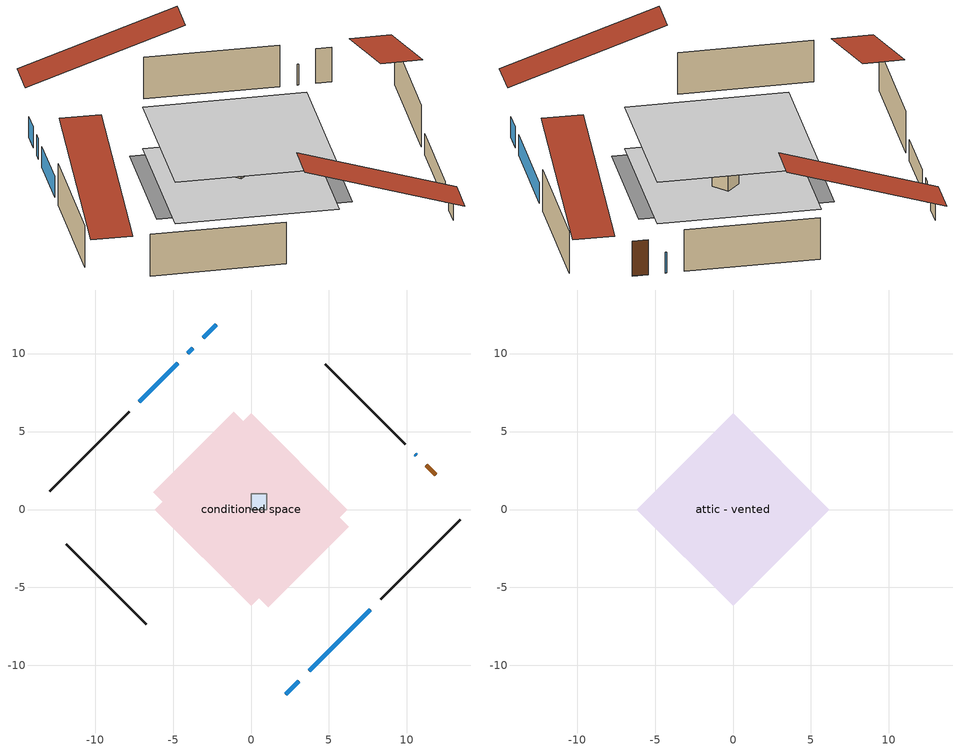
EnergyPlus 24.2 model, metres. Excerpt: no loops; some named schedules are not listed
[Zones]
central ac airloop ret air zone
 floor adiabatic (AdiabaticConst): 0,0 0,1 1,1 1,0 z0
 wall adiabatic (AdiabaticConst): 0,1 0,0 1,0 1,1 0,1 z0:1
 ceiling adiabatic (AdiabaticConst): 1,0 1,1 0,1 0,0 z1
conditioned space
 floor adiabatic (AdiabaticFloorConstruction): -6.18,0 0,6.18 6.18,0 0,-6.18 z0
 floor foundation (Slab1 construction): -6.27,1.1 -1.1,6.27 6.27,-1.1 1.1,-6.27 z0
 wall outside (AdiabaticWallConstruction 1): 11.83,2.24 11.24,2.83 z0:2.03
 wall outside (AdiabaticWallConstruction): 10.59,3.49 10.53,3.54 / -2.24,11.83 -3.07,11.01 / -3.72,10.35 -4.05,10.03 / 2.24,-11.83 3.07,-11.01 / 3.72,-10.35 7.65,-6.42 / -4.7,9.37 -7.16,6.92 z0:1.22
 wall outside (Wall1 construction): 8.31,-5.76 13.42,-0.66 / -11.83,-2.24 -6.72,-7.35 / -7.81,6.26 -12.92,1.15 / 9.87,4.2 4.77,9.3 z0:2.44
 window (WindowConstruction 5): 10.58,3.49 10.53,3.54 z0:1.22
 window (WindowConstruction): -2.24,11.83 -3.07,11.01 z0:1.22
 window (WindowConstruction 1): -3.72,10.35 -4.05,10.03 z0:1.22
 window (WindowConstruction 2): 2.24,-11.83 3.07,-11.01 z0:1.22
 window (WindowConstruction 3): 3.72,-10.35 7.65,-6.42 z0:1.22
 window (WindowConstruction 4): -4.7,9.37 -7.15,6.92 z0:1.22
 door (Door): 11.83,2.24 11.24,2.83 z0:2.03
 ceiling adiabatic (AdiabaticFloorConstruction): 0,-6.18 6.18,0 0,6.18 -6.18,0 z0
attic - vented
 floor to conditioned space (Floor1 construction Reversed): -6.17,0 0,6.17 6.17,0 0,-6.17 z2.44
 roof outside (Roof1 construction): 1.58,-12.49,2.44 -4.43,-6.47,5.27 -6.01,-8.06,5.27 0,-14.07,2.44; -12.49,-1.58,2.44 -6.47,4.43,5.27 -8.06,6.01,5.27 -14.07,0,2.44; -1.58,12.49,2.44 4.43,6.47,5.27 6.01,8.06,5.27 0,14.07,2.44; 12.49,1.58,2.44 6.47,-4.43,5.27 8.06,-6.01,5.27 14.07,0,2.44
[Building]
Building 1: Terrain=Suburbs
[Site:Location]
Montreal Intl AP_QC: Latitude {deg}=45.47; Longitude {deg}=-73.74; Time Zone {hr}=-5; Elevation {m}=36; Keep Site Location Information=Yes
[Site:GroundTemperature:Shallow]
2.07863, -0.316383, -0.508184, 0.628371, 5.19101, 9.73239, 13.6695, 16.1636, 16.3755, 14.347, 10.5102, 6.10817
[Site:WaterMainsTemperature]
Calculation Method=Schedule; Temperature Schedule=mains temperature schedule
[Material] Roughness=Rough; Thermal Absorptance=0.9
Name | Thickness {m} | Conductivity {W/m-K} | Density {kg/m3} | Specific Heat {J/kg-K} | Solar Absorptance | Visible Absorptance
asphalt or fiberglass shingles | 0.00635 | 0.162714 | 1121.4 | 1465.45 | 0.4 | 0.4
ceiling stud and cavity | 0.1397 | 0.0947875 | 65.682 | 1177.47 | 0.7 | 0.7
concrete 4.0 in. | 0.1016 | 1.803125 | 2242.8 | 837.4 | 0.7 | 0.7
door material | 0.04445 | 0.0451087 | 512.64 | 1214.23 | 0.7 | 0.7
floor covering | 0.0127 | 0.0433444 | 54.468 | 1339.84 | 0.6 | 0.6
floor rigid ins; wall rigid ins | 0.512978 | 0.029427 | 32.04 | 1214.23 | 0.7 | 0.7
floor stud and cavity | 0.1397 | 1.75129 | 37.0049 | 1207.88 | 0.7 | 0.7
furniture material conditioned space 1 | 0.1524 | 0.115458 | 640.8 | 1214.23 | 0.6 | 0.6
gypsum board | 0.00254 | 0.160291 | 801 | 837.4 | 0.6 | 0.6
gypsum board 1 | 0.0127 | 0.160291 | 801 | 837.4 | 0.6 | 0.6
osb sheathing 0.75 in. | 0.01905 | 0.115458 | 512.64 | 1214.23 | 0.7 | 0.7
wall stud and cavity | 0.0889 | 0.192541 | 50.32683 | 1063.81 | 0.7 | 0.7
wall stud and cavity 1 | 0.0889 | 0.380278 | 52.3479 | 1209.89 | 0.7 | 0.7
wall stud and cavity 2 | 0.0889 | 0.391764 | 83.0341 | 1211.67 | 0.7 | 0.7
wood siding | 0.00254 | 0.102417 | 544.68 | 1172.36 | 0.4 | 0.4
wood siding 1; wood siding 2 | 0.0254 | 0.102417 | 544.68 | 1172.36 | 0.7 | 0.7
[Material:NoMass]
Adiabatic: Roughness=Rough; Thermal Resistance {m2-K/W}=176.1; Thermal Absorptance=0.9; Solar Absorptance=0.7; Visible Absorptance=0.7
[WindowMaterial:SimpleGlazingSystem]
Name | U-Factor {W/m2-K} | Solar Heat Gain Coefficient
WindowMaterial | 2.98492 | 0.56
WindowMaterial 1 | 3.0383 | 0.46
WindowMaterial 2 | 2.90373 | 0.68
WindowMaterial 3 | 3.0559 | 0.64
WindowMaterial 4 | 3.04795 | 0.33
[Construction]
AdiabaticConst: Adiabatic
AdiabaticFloorConstruction: floor stud and cavity, floor rigid ins, osb sheathing 0.75 in., floor covering
AdiabaticWallConstruction: wood siding 1, wall rigid ins, wall stud and cavity 1, gypsum board 1
AdiabaticWallConstruction 1: wood siding 2, wall rigid ins, wall stud and cavity 1, gypsum board 1
Door: door material
Floor1 construction Reversed: gypsum board 1, ceiling stud and cavity
furniture construction conditioned space 1: furniture material conditioned space 1
PartitionWallConstruction: gypsum board 1, wall stud and cavity 2, gypsum board 1
Roof1 construction: asphalt or fiberglass shingles
Slab1 construction: concrete 4.0 in.
Wall1 construction: wood siding, wall stud and cavity, gypsum board
WindowConstruction; WindowConstruction 2: WindowMaterial
WindowConstruction 1: WindowMaterial 1
WindowConstruction 3: WindowMaterial 2
WindowConstruction 4: WindowMaterial 3
WindowConstruction 5: WindowMaterial 4
[Zone] Multiplier=1
Name | Volume {m3} | Part of Total Floor Area
attic - vented | 35.092 | Yes
central ac airloop ret air zone | 1 | No
conditioned space | 186 | Yes
[Space]
Name | Zone | Volume {m3} | Space Type
attic - vented 1 | attic - vented | 35.092
central ac airloop ret air space | central ac airloop ret air zone |  | Plenum Space Type
conditioned space 1 | conditioned space | 186
[OtherEquipment] Design Level Calculation Method=EquipmentLevel
Name | Fuel Type | Zone or ZoneList or Space or SpaceList | Schedule | Design Level {W} | Fraction Latent | Fraction Radiant | Fraction Lost
central ac airloop_0 RetCondToDZ; central ac airloop_0 SupCondToDZ; central ac airloop_0 SupSensLkToDZ | None | attic - vented 1 | Always On Discrete | 0 | 0 | 0 | 0
central ac airloop_0 SupLatLkToDZ | None | attic - vented 1 | Always On Discrete | 0 | 1 | 0 | 0
central ac airloop_0 RetCondToRP; central ac airloop_0 RetSensLkToRP | None | central ac airloop ret air space | Always On Discrete | 0 | 0 | 0 | 0
central ac airloop_0 RetLatLkToRP | None | central ac airloop ret air space | Always On Discrete | 0 | 1 | 0 | 0
central ac airloop_0 SupCondToLv; central ac airloop_0 SupSensLkToCond; mech vent house fan sensible load | None | conditioned space 1 | Always On Discrete | 0 | 0 | 0 | 0
central ac airloop_0 SupLatLkToCond; mech vent house fan latent load | None | conditioned space 1 | Always On Discrete | 0 | 1 | 0 | 0
clothes dryer 1 | Electricity | conditioned space 1 | clothes dryer schedule | 0 | 0.015 | 0.081 | 0.85
cooking range 1 | Electricity | conditioned space 1 | cooking range schedule | 0 | 0.08 | 0.432 | 0.2
general water use latent | None | conditioned space 1 | general water use schedule | 62.594 | 1 | 0 | 0
general water use sensible | None | conditioned space 1 | general water use schedule | -61.6891 | 0 | 0.6 | 0
water heater energy adjustment1 | Electricity | conditioned space 1 | Always On Discrete | 0.01 | 0 | 0 | 1
[ZoneInfiltration:DesignFlowRate] Schedule=Always On Discrete; Design Flow Rate Calculation Method=Flow/Zone; Design Flow Rate {m3/s}=0
Name | Zone or ZoneList or Space or SpaceList
attic_vented 1 duct leakage imbalance infil flow | attic - vented 1
infil flow; natural vent flow; whole house fan flow | conditioned space 1
[ZoneInfiltration:EffectiveLeakageArea]
infil attic - vented 1: Zone or Space=attic - vented 1; Schedule=Always On Discrete; Effective Air Leakage Area {cm2}=3050; Stack Coefficient=0.000197144; Wind Coefficient=9.48662e-06
[ZoneMixing] Schedule=Always On Continuous; Design Flow Rate Calculation Method=Flow/Zone; Design Flow Rate {m3/s}=0
Name | Zone or Space | Source Zone or Space
central ac airloop_0 ZoneMixCondToDZ mix; whole house fan mix | attic - vented | conditioned space
central ac airloop_0 ZoneMixDZToCond mix | conditioned space | attic - vented
[SpaceList]
Plenum Space Type: central ac airloop ret air space
[SurfaceProperty:ExposedFoundationPerimeter]
Slab1: Exposed Perimeter Calculation Method=TotalExposedPerimeter; Total Exposed Perimeter {m}=35.479
[InternalMass] Zone or ZoneList=conditioned space; Space or SpaceList=conditioned space 1
Name | Construction | Surface Area {m2}
furniture mass conditioned space 1 | furniture construction conditioned space 1 | 61.0201
partition wall mass | PartitionWallConstruction | 152.55
[Lights]
interior lighting: Zone or ZoneList or Space or SpaceList=conditioned space 1; Schedule=interior lighting schedule; Design Level Calculation Method=LightingLevel; Lighting Level {W}=343.2; Return Air Fraction=0; Fraction Radiant=0.6; Fraction Visible=0.2; Fraction Replaceable=1
[People]
occupants: Zone or ZoneList or Space or SpaceList=conditioned space 1; Number of People Schedule=occupants schedule; Number of People Calculation Method=People; Number of People=3; Fraction Radiant=0.314171; Sensible Heat Fraction=0.56303; Activity Level Schedule=occupants activity schedule; Carbon Dioxide Generation Rate {m3/s-W}=0; Enable ASHRAE 55 Comfort Warnings=No; Mean Radiant Temperature Calculation Type=EnclosureAveraged
[ElectricEquipment] Zone or ZoneList or Space or SpaceList=conditioned space 1; Design Level Calculation Method=EquipmentLevel
Name | Schedule | Design Level {W} | Fraction Latent | Fraction Radiant | Fraction Lost
clothes dryer | clothes dryer schedule | 140.772 | 0.015 | 0.081 | 0.85
clothes washer | clothes washer schedule | 32.1985 | 0.03 | 0.162 | 0.7
cooking range | cooking range schedule | 215.147 | 0.08 | 0.432 | 0.2
dishwasher | dishwasher schedule | 66.8632 | 0.3 | 0.18 | 0.4
fridge | fridge schedule | 72.9452 | 0 | 0.6 | 0
mech vent bath fan 0 | mech vent bath fan 0 schedule | 50.2 | 0 | 0 | 1
mech vent house fan | mech vent house fan schedule | 0 | 0 | 0 | 1
mech vent house fan cfis | mech vent house fan cfis schedule | 0 | 0 | 0 | 0
mech vent range fan 0 | mech vent range fan 0 schedule | 57 | 0 | 0 | 1
misc plug loads | misc plug loads schedule | 494.7 | 0.045 | 0.513 | 0.1
whole house fan | Always On Discrete | 0 | 0 | 0 | 1
[AirLoopHVAC:ReturnPlenum]
Air Loop HVAC Return Plenum 1: Zone=central ac airloop ret air zone
[Foundation:Kiva]
Foundation Kiva 1: Initial Indoor Air Temperature {C}=18; Wall Height Above Grade {m}=0.1016; Wall Depth Below Slab {m}=0.2032
[Foundation:Kiva:Settings]
Soil Conductivity {W/m-K}=0.849921; Soil Density {kg/m3}=1842.3; Soil Specific Heat {J/kg-K}=418.7; Ground Solar Absorptivity=0.9; Ground Thermal Absorptivity=0.9; Ground Surface Roughness {m}=0.03; Far-Field Width {m}=40; Deep-Ground Boundary Condition=ZeroFlux; Deep-Ground Depth {m}=40; Minimum Cell Dimension {m}=0.2; Maximum Cell Growth Coefficient=3; Simulation Timestep=Timestep
[Exterior:Lights]
exterior lighting: Schedule=exterior lighting schedule; Design Level {W}=75.6
[EnergyManagementSystem:Sensor] Output:Variable or Output:Meter Index Key=attic - vented
Name | Output:Variable or Output:Meter
central_ac_airloop_0_DZ_T_s | Zone Air Temperature
central_ac_airloop_0_DZ_W_s | Zone Mean Air Humidity Ratio
[Schedule:Constant]
Name | Hourly Value
Always On Discrete; Always On Continuous; mech vent house fan schedule; mech vent house fan cfis schedule | 1
occupants activity schedule | 117.228
fridge schedule | 0
[Schedule:Day:Interval]
clothes dryer schedule day: No, 01:00, 0.123457, 02:00, 0.0740741, 03:00, 0.0493827, 04:00, 0.0246914, 05:00, 0.0493827, 06:00, 0.0740741, 07:00, 0.197531, 08:00, 0.395062, 09:00, 0.592593, 10:00, 0.839506, 11:00, 0.962963, 12:00, 1, 13:00, 0.91358, 14:00, 0.82716, 15:00, 0.716049, 16:00, 0.753086, 17:00, 0.679012, 18:00, 0.666667, 20:00, 0.62963, 21:00, 0.641975, 22:00, 0.666667, 23:00, 0.54321, 24:00, 0.296296
clothes dryer schedule default day: No, 24:00, 0
[Schedule:Week:Daily]
interior lighting schedule Week Rule - Jan1-Jan27: interior lighting schedule day, interior lighting schedule day, interior lighting schedule day, interior lighting schedule day, interior lighting schedule day, interior lighting schedule day, interior lighting schedule day, interior lighting schedule default day, interior lighting schedule default day, interior lighting schedule default day, interior lighting schedule default day, interior lighting schedule default day
interior lighting schedule Week Rule - Jan28-Feb3: interior lighting schedule day, interior lighting schedule day, interior lighting schedule day, interior lighting schedule day, interior lighting schedule day 1, interior lighting schedule day 1, interior lighting schedule day 1, interior lighting schedule default day, interior lighting schedule default day, interior lighting schedule default day, interior lighting schedule default day, interior lighting schedule default day
interior lighting schedule Week Rule - Feb4-Feb24: interior lighting schedule day 1, interior lighting schedule day 1, interior lighting schedule day 1, interior lighting schedule day 1, interior lighting schedule day 1, interior lighting schedule day 1, interior lighting schedule day 1, interior lighting schedule default day, interior lighting schedule default day, interior lighting schedule default day, interior lighting schedule default day, interior lighting schedule default day
interior lighting schedule Week Rule - Feb25-Mar3: interior lighting schedule day 1, interior lighting schedule day 1, interior lighting schedule day 1, interior lighting schedule day 1, interior lighting schedule day 2, interior lighting schedule day 2, interior lighting schedule day 2, interior lighting schedule default day, interior lighting schedule default day, interior lighting schedule default day, interior lighting schedule default day, interior lighting schedule default day
interior lighting schedule Week Rule - Mar4-Mar31: interior lighting schedule day 2, interior lighting schedule day 2, interior lighting schedule day 2, interior lighting schedule day 2, interior lighting schedule day 2, interior lighting schedule day 2, interior lighting schedule day 2, interior lighting schedule default day, interior lighting schedule default day, interior lighting schedule default day, interior lighting schedule default day, interior lighting schedule default day
interior lighting schedule Week Rule - Apr1-Apr28: interior lighting schedule day 3, interior lighting schedule day 3, interior lighting schedule day 3, interior lighting schedule day 3, interior lighting schedule day 3, interior lighting schedule day 3, interior lighting schedule day 3, interior lighting schedule default day, interior lighting schedule default day, interior lighting schedule default day, interior lighting schedule default day, interior lighting schedule default day
interior lighting schedule Week Rule - Apr29-May5: interior lighting schedule day 3, interior lighting schedule day 3, interior lighting schedule day 4, interior lighting schedule day 4, interior lighting schedule day 4, interior lighting schedule day 4, interior lighting schedule day 4, interior lighting schedule default day, interior lighting schedule default day, interior lighting schedule default day, interior lighting schedule default day, interior lighting schedule default day
interior lighting schedule Week Rule - May6-May26: interior lighting schedule day 4, interior lighting schedule day 4, interior lighting schedule day 4, interior lighting schedule day 4, interior lighting schedule day 4, interior lighting schedule day 4, interior lighting schedule day 4, interior lighting schedule default day, interior lighting schedule default day, interior lighting schedule default day, interior lighting schedule default day, interior lighting schedule default day
interior lighting schedule Week Rule - May27-Jun2: interior lighting schedule day 4, interior lighting schedule day 4, interior lighting schedule day 4, interior lighting schedule day 4, interior lighting schedule day 4, interior lighting schedule day 5, interior lighting schedule day 5, interior lighting schedule default day, interior lighting schedule default day, interior lighting schedule default day, interior lighting schedule default day, interior lighting schedule default day
interior lighting schedule Week Rule - Jun3-Jun30: interior lighting schedule day 5, interior lighting schedule day 5, interior lighting schedule day 5, interior lighting schedule day 5, interior lighting schedule day 5, interior lighting schedule day 5, interior lighting schedule day 5, interior lighting schedule default day, interior lighting schedule default day, interior lighting schedule default day, interior lighting schedule default day, interior lighting schedule default day
interior lighting schedule Week Rule - Jul1-Jul28: interior lighting schedule day 6, interior lighting schedule day 6, interior lighting schedule day 6, interior lighting schedule day 6, interior lighting schedule day 6, interior lighting schedule day 6, interior lighting schedule day 6, interior lighting schedule default day, interior lighting schedule default day, interior lighting schedule default day, interior lighting schedule default day, interior lighting schedule default day
interior lighting schedule Week Rule - Jul29-Aug4: interior lighting schedule day 6, interior lighting schedule day 6, interior lighting schedule day 6, interior lighting schedule day 7, interior lighting schedule day 7, interior lighting schedule day 7, interior lighting schedule day 7, interior lighting schedule default day, interior lighting schedule default day, interior lighting schedule default day, interior lighting schedule default day, interior lighting schedule default day
interior lighting schedule Week Rule - Aug5-Aug25: interior lighting schedule day 7, interior lighting schedule day 7, interior lighting schedule day 7, interior lighting schedule day 7, interior lighting schedule day 7, interior lighting schedule day 7, interior lighting schedule day 7, interior lighting schedule default day, interior lighting schedule default day, interior lighting schedule default day, interior lighting schedule default day, interior lighting schedule default day
interior lighting schedule Week Rule - Aug26-Sep1: interior lighting schedule day 7, interior lighting schedule day 7, interior lighting schedule day 7, interior lighting schedule day 7, interior lighting schedule day 7, interior lighting schedule day 7, interior lighting schedule day 8, interior lighting schedule default day, interior lighting schedule default day, interior lighting schedule default day, interior lighting schedule default day, interior lighting schedule default day
interior lighting schedule Week Rule - Sep2-Sep29: interior lighting schedule day 8, interior lighting schedule day 8, interior lighting schedule day 8, interior lighting schedule day 8, interior lighting schedule day 8, interior lighting schedule day 8, interior lighting schedule day 8, interior lighting schedule default day, interior lighting schedule default day, interior lighting schedule default day, interior lighting schedule default day, interior lighting schedule default day
interior lighting schedule Week Rule - Sep30-Oct6: interior lighting schedule day 8, interior lighting schedule day 9, interior lighting schedule day 9, interior lighting schedule day 9, interior lighting schedule day 9, interior lighting schedule day 9, interior lighting schedule day 9, interior lighting schedule default day, interior lighting schedule default day, interior lighting schedule default day, interior lighting schedule default day, interior lighting schedule default day
interior lighting schedule Week Rule - Oct7-Oct27: interior lighting schedule day 9, interior lighting schedule day 9, interior lighting schedule day 9, interior lighting schedule day 9, interior lighting schedule day 9, interior lighting schedule day 9, interior lighting schedule day 9, interior lighting schedule default day, interior lighting schedule default day, interior lighting schedule default day, interior lighting schedule default day, interior lighting schedule default day
interior lighting schedule Week Rule - Oct28-Nov3: interior lighting schedule day 9, interior lighting schedule day 9, interior lighting schedule day 9, interior lighting schedule day 9, interior lighting schedule day 10, interior lighting schedule day 10, interior lighting schedule day 10, interior lighting schedule default day, interior lighting schedule default day, interior lighting schedule default day, interior lighting schedule default day, interior lighting schedule default day
interior lighting schedule Week Rule - Nov4-Nov24: interior lighting schedule day 10, interior lighting schedule day 10, interior lighting schedule day 10, interior lighting schedule day 10, interior lighting schedule day 10, interior lighting schedule day 10, interior lighting schedule day 10, interior lighting schedule default day, interior lighting schedule default day, interior lighting schedule default day, interior lighting schedule default day, interior lighting schedule default day
interior lighting schedule Week Rule - Nov25-Dec1: interior lighting schedule day 10, interior lighting schedule day 10, interior lighting schedule day 10, interior lighting schedule day 10, interior lighting schedule day 10, interior lighting schedule day 10, interior lighting schedule day 11, interior lighting schedule default day, interior lighting schedule default day, interior lighting schedule default day, interior lighting schedule default day, interior lighting schedule default day
interior lighting schedule Week Rule - Dec2-Dec31: interior lighting schedule day 11, interior lighting schedule day 11, interior lighting schedule day 11, interior lighting schedule day 11, interior lighting schedule day 11, interior lighting schedule day 11, interior lighting schedule day 11, interior lighting schedule default day, interior lighting schedule default day, interior lighting schedule default day, interior lighting schedule default day, interior lighting schedule default day
occupants schedule Week Rule - Jan1-Dec31: occupants schedule day, occupants schedule day, occupants schedule day, occupants schedule day, occupants schedule day, occupants schedule day, occupants schedule day, occupants schedule default day, occupants schedule default day, occupants schedule default day, occupants schedule default day, occupants schedule default day
clothes dryer schedule Week Rule - Jan1-Dec31: clothes dryer schedule day, clothes dryer schedule day, clothes dryer schedule day, clothes dryer schedule day, clothes dryer schedule day, clothes dryer schedule day, clothes dryer schedule day, clothes dryer schedule default day, clothes dryer schedule default day, clothes dryer schedule default day, clothes dryer schedule default day, clothes dryer schedule default day
clothes washer schedule Week Rule - Jan1-Dec31: clothes washer schedule day, clothes washer schedule day, clothes washer schedule day, clothes washer schedule day, clothes washer schedule day, clothes washer schedule day, clothes washer schedule day, clothes washer schedule default day, clothes washer schedule default day, clothes washer schedule default day, clothes washer schedule default day, clothes washer schedule default day
cooking range schedule Week Rule - Jan1-Dec31: cooking range schedule day, cooking range schedule day, cooking range schedule day, cooking range schedule day, cooking range schedule day, cooking range schedule day, cooking range schedule day, cooking range schedule default day, cooking range schedule default day, cooking range schedule default day, cooking range schedule default day, cooking range schedule default day
dishwasher schedule Week Rule - Jan1-Dec31: dishwasher schedule day, dishwasher schedule day, dishwasher schedule day, dishwasher schedule day, dishwasher schedule day, dishwasher schedule day, dishwasher schedule day, dishwasher schedule default day, dishwasher schedule default day, dishwasher schedule default day, dishwasher schedule default day, dishwasher schedule default day
mech vent bath fan 0 schedule Week Rule - Jan1-Dec31: mech vent bath fan 0 schedule day, mech vent bath fan 0 schedule day, mech vent bath fan 0 schedule day, mech vent bath fan 0 schedule day, mech vent bath fan 0 schedule day, mech vent bath fan 0 schedule day, mech vent bath fan 0 schedule day, mech vent bath fan 0 schedule default day, mech vent bath fan 0 schedule default day, mech vent bath fan 0 schedule default day, mech vent bath fan 0 schedule default day, mech vent bath fan 0 schedule default day
mech vent range fan 0 schedule Week Rule - Jan1-Dec31: mech vent range fan 0 schedule day, mech vent range fan 0 schedule day, mech vent range fan 0 schedule day, mech vent range fan 0 schedule day, mech vent range fan 0 schedule day, mech vent range fan 0 schedule day, mech vent range fan 0 schedule day, mech vent range fan 0 schedule default day, mech vent range fan 0 schedule default day, mech vent range fan 0 schedule default day, mech vent range fan 0 schedule default day, mech vent range fan 0 schedule default day
misc plug loads schedule Week Rule - Jan1-Dec31: misc plug loads schedule day, misc plug loads schedule day, misc plug loads schedule day, misc plug loads schedule day, misc plug loads schedule day, misc plug loads schedule day, misc plug loads schedule day, misc plug loads schedule default day, misc plug loads schedule default day, misc plug loads schedule default day, misc plug loads schedule default day, misc plug loads schedule default day
general water use schedule Week Rule - Jan1-Dec31: general water use schedule day, general water use schedule day, general water use schedule day, general water use schedule day, general water use schedule day, general water use schedule day, general water use schedule day, general water use schedule default day, general water use schedule default day, general water use schedule default day, general water use schedule default day, general water use schedule default day
exterior lighting schedule Week Rule - Jan1-Jan27: exterior lighting schedule day, exterior lighting schedule day, exterior lighting schedule day, exterior lighting schedule day, exterior lighting schedule day, exterior lighting schedule day, exterior lighting schedule day, exterior lighting schedule default day, exterior lighting schedule default day, exterior lighting schedule default day, exterior lighting schedule default day, exterior lighting schedule default day
exterior lighting schedule Week Rule - Jan28-Feb3: exterior lighting schedule day, exterior lighting schedule day, exterior lighting schedule day, exterior lighting schedule day, exterior lighting schedule day 1, exterior lighting schedule day 1, exterior lighting schedule day 1, exterior lighting schedule default day, exterior lighting schedule default day, exterior lighting schedule default day, exterior lighting schedule default day, exterior lighting schedule default day
exterior lighting schedule Week Rule - Feb4-Feb24: exterior lighting schedule day 1, exterior lighting schedule day 1, exterior lighting schedule day 1, exterior lighting schedule day 1, exterior lighting schedule day 1, exterior lighting schedule day 1, exterior lighting schedule day 1, exterior lighting schedule default day, exterior lighting schedule default day, exterior lighting schedule default day, exterior lighting schedule default day, exterior lighting schedule default day
exterior lighting schedule Week Rule - Feb25-Mar3: exterior lighting schedule day 1, exterior lighting schedule day 1, exterior lighting schedule day 1, exterior lighting schedule day 1, exterior lighting schedule day 2, exterior lighting schedule day 2, exterior lighting schedule day 2, exterior lighting schedule default day, exterior lighting schedule default day, exterior lighting schedule default day, exterior lighting schedule default day, exterior lighting schedule default day
exterior lighting schedule Week Rule - Mar4-Mar31: exterior lighting schedule day 2, exterior lighting schedule day 2, exterior lighting schedule day 2, exterior lighting schedule day 2, exterior lighting schedule day 2, exterior lighting schedule day 2, exterior lighting schedule day 2, exterior lighting schedule default day, exterior lighting schedule default day, exterior lighting schedule default day, exterior lighting schedule default day, exterior lighting schedule default day
exterior lighting schedule Week Rule - Apr1-Apr28: exterior lighting schedule day 3, exterior lighting schedule day 3, exterior lighting schedule day 3, exterior lighting schedule day 3, exterior lighting schedule day 3, exterior lighting schedule day 3, exterior lighting schedule day 3, exterior lighting schedule default day, exterior lighting schedule default day, exterior lighting schedule default day, exterior lighting schedule default day, exterior lighting schedule default day
exterior lighting schedule Week Rule - Apr29-May5: exterior lighting schedule day 3, exterior lighting schedule day 3, exterior lighting schedule day 4, exterior lighting schedule day 4, exterior lighting schedule day 4, exterior lighting schedule day 4, exterior lighting schedule day 4, exterior lighting schedule default day, exterior lighting schedule default day, exterior lighting schedule default day, exterior lighting schedule default day, exterior lighting schedule default day
exterior lighting schedule Week Rule - May6-May26: exterior lighting schedule day 4, exterior lighting schedule day 4, exterior lighting schedule day 4, exterior lighting schedule day 4, exterior lighting schedule day 4, exterior lighting schedule day 4, exterior lighting schedule day 4, exterior lighting schedule default day, exterior lighting schedule default day, exterior lighting schedule default day, exterior lighting schedule default day, exterior lighting schedule default day
exterior lighting schedule Week Rule - May27-Jun2: exterior lighting schedule day 4, exterior lighting schedule day 4, exterior lighting schedule day 4, exterior lighting schedule day 4, exterior lighting schedule day 4, exterior lighting schedule day 5, exterior lighting schedule day 5, exterior lighting schedule default day, exterior lighting schedule default day, exterior lighting schedule default day, exterior lighting schedule default day, exterior lighting schedule default day
exterior lighting schedule Week Rule - Jun3-Jun30: exterior lighting schedule day 5, exterior lighting schedule day 5, exterior lighting schedule day 5, exterior lighting schedule day 5, exterior lighting schedule day 5, exterior lighting schedule day 5, exterior lighting schedule day 5, exterior lighting schedule default day, exterior lighting schedule default day, exterior lighting schedule default day, exterior lighting schedule default day, exterior lighting schedule default day
exterior lighting schedule Week Rule - Jul1-Jul28: exterior lighting schedule day 6, exterior lighting schedule day 6, exterior lighting schedule day 6, exterior lighting schedule day 6, exterior lighting schedule day 6, exterior lighting schedule day 6, exterior lighting schedule day 6, exterior lighting schedule default day, exterior lighting schedule default day, exterior lighting schedule default day, exterior lighting schedule default day, exterior lighting schedule default day
exterior lighting schedule Week Rule - Jul29-Aug4: exterior lighting schedule day 6, exterior lighting schedule day 6, exterior lighting schedule day 6, exterior lighting schedule day 7, exterior lighting schedule day 7, exterior lighting schedule day 7, exterior lighting schedule day 7, exterior lighting schedule default day, exterior lighting schedule default day, exterior lighting schedule default day, exterior lighting schedule default day, exterior lighting schedule default day
exterior lighting schedule Week Rule - Aug5-Aug25: exterior lighting schedule day 7, exterior lighting schedule day 7, exterior lighting schedule day 7, exterior lighting schedule day 7, exterior lighting schedule day 7, exterior lighting schedule day 7, exterior lighting schedule day 7, exterior lighting schedule default day, exterior lighting schedule default day, exterior lighting schedule default day, exterior lighting schedule default day, exterior lighting schedule default day
exterior lighting schedule Week Rule - Aug26-Sep1: exterior lighting schedule day 7, exterior lighting schedule day 7, exterior lighting schedule day 7, exterior lighting schedule day 7, exterior lighting schedule day 7, exterior lighting schedule day 7, exterior lighting schedule day 8, exterior lighting schedule default day, exterior lighting schedule default day, exterior lighting schedule default day, exterior lighting schedule default day, exterior lighting schedule default day
exterior lighting schedule Week Rule - Sep2-Sep29: exterior lighting schedule day 8, exterior lighting schedule day 8, exterior lighting schedule day 8, exterior lighting schedule day 8, exterior lighting schedule day 8, exterior lighting schedule day 8, exterior lighting schedule day 8, exterior lighting schedule default day, exterior lighting schedule default day, exterior lighting schedule default day, exterior lighting schedule default day, exterior lighting schedule default day
exterior lighting schedule Week Rule - Sep30-Oct6: exterior lighting schedule day 8, exterior lighting schedule day 9, exterior lighting schedule day 9, exterior lighting schedule day 9, exterior lighting schedule day 9, exterior lighting schedule day 9, exterior lighting schedule day 9, exterior lighting schedule default day, exterior lighting schedule default day, exterior lighting schedule default day, exterior lighting schedule default day, exterior lighting schedule default day
exterior lighting schedule Week Rule - Oct7-Oct27: exterior lighting schedule day 9, exterior lighting schedule day 9, exterior lighting schedule day 9, exterior lighting schedule day 9, exterior lighting schedule day 9, exterior lighting schedule day 9, exterior lighting schedule day 9, exterior lighting schedule default day, exterior lighting schedule default day, exterior lighting schedule default day, exterior lighting schedule default day, exterior lighting schedule default day
exterior lighting schedule Week Rule - Oct28-Nov3: exterior lighting schedule day 9, exterior lighting schedule day 9, exterior lighting schedule day 9, exterior lighting schedule day 9, exterior lighting schedule day 10, exterior lighting schedule day 10, exterior lighting schedule day 10, exterior lighting schedule default day, exterior lighting schedule default day, exterior lighting schedule default day, exterior lighting schedule default day, exterior lighting schedule default day
exterior lighting schedule Week Rule - Nov4-Nov24: exterior lighting schedule day 10, exterior lighting schedule day 10, exterior lighting schedule day 10, exterior lighting schedule day 10, exterior lighting schedule day 10, exterior lighting schedule day 10, exterior lighting schedule day 10, exterior lighting schedule default day, exterior lighting schedule default day, exterior lighting schedule default day, exterior lighting schedule default day, exterior lighting schedule default day
exterior lighting schedule Week Rule - Nov25-Dec1: exterior lighting schedule day 10, exterior lighting schedule day 10, exterior lighting schedule day 10, exterior lighting schedule day 10, exterior lighting schedule day 10, exterior lighting schedule day 10, exterior lighting schedule day 11, exterior lighting schedule default day, exterior lighting schedule default day, exterior lighting schedule default day, exterior lighting schedule default day, exterior lighting schedule default day
exterior lighting schedule Week Rule - Dec2-Dec31: exterior lighting schedule day 11, exterior lighting schedule day 11, exterior lighting schedule day 11, exterior lighting schedule day 11, exterior lighting schedule day 11, exterior lighting schedule day 11, exterior lighting schedule day 11, exterior lighting schedule default day, exterior lighting schedule default day, exterior lighting schedule default day, exterior lighting schedule default day, exterior lighting schedule default day
[Schedule:Year]
interior lighting schedule: interior lighting schedule Week Rule - Jan1-Jan27, 1, 1, 1, 27, interior lighting schedule Week Rule - Jan28-Feb3, 1, 28, 2, 3, interior lighting schedule Week Rule - Feb4-Feb24, 2, 4, 2, 24, interior lighting schedule Week Rule - Feb25-Mar3, 2, 25, 3, 3, interior lighting schedule Week Rule - Mar4-Mar31, 3, 4, 3, 31, interior lighting schedule Week Rule - Apr1-Apr28, 4, 1, 4, 28, interior lighting schedule Week Rule - Apr29-May5, 4, 29, 5, 5, interior lighting schedule Week Rule - May6-May26, 5, 6, 5, 26, interior lighting schedule Week Rule - May27-Jun2, 5, 27, 6, 2, interior lighting schedule Week Rule - Jun3-Jun30, 6, 3, 6, 30, interior lighting schedule Week Rule - Jul1-Jul28, 7, 1, 7, 28, interior lighting schedule Week Rule - Jul29-Aug4, 7, 29, 8, 4, interior lighting schedule Week Rule - Aug5-Aug25, 8, 5, 8, 25, interior lighting schedule Week Rule - Aug26-Sep1, 8, 26, 9, 1, interior lighting schedule Week Rule - Sep2-Sep29, 9, 2, 9, 29, interior lighting schedule Week Rule - Sep30-Oct6, 9, 30, 10, 6, interior lighting schedule Week Rule - Oct7-Oct27, 10, 7, 10, 27, interior lighting schedule Week Rule - Oct28-Nov3, 10, 28, 11, 3, interior lighting schedule Week Rule - Nov4-Nov24, 11, 4, 11, 24, interior lighting schedule Week Rule - Nov25-Dec1, 11, 25, 12, 1, interior lighting schedule Week Rule - Dec2-Dec31, 12, 2, 12, 31
occupants schedule: occupants schedule Week Rule - Jan1-Dec31, 1, 1, 12, 31
clothes dryer schedule: clothes dryer schedule Week Rule - Jan1-Dec31, 1, 1, 12, 31
clothes washer schedule: clothes washer schedule Week Rule - Jan1-Dec31, 1, 1, 12, 31
cooking range schedule: cooking range schedule Week Rule - Jan1-Dec31, 1, 1, 12, 31
dishwasher schedule: dishwasher schedule Week Rule - Jan1-Dec31, 1, 1, 12, 31
mech vent bath fan 0 schedule: mech vent bath fan 0 schedule Week Rule - Jan1-Dec31, 1, 1, 12, 31
mech vent range fan 0 schedule: mech vent range fan 0 schedule Week Rule - Jan1-Dec31, 1, 1, 12, 31
misc plug loads schedule: misc plug loads schedule Week Rule - Jan1-Dec31, 1, 1, 12, 31
general water use schedule: general water use schedule Week Rule - Jan1-Dec31, 1, 1, 12, 31
exterior lighting schedule: exterior lighting schedule Week Rule - Jan1-Jan27, 1, 1, 1, 27, exterior lighting schedule Week Rule - Jan28-Feb3, 1, 28, 2, 3, exterior lighting schedule Week Rule - Feb4-Feb24, 2, 4, 2, 24, exterior lighting schedule Week Rule - Feb25-Mar3, 2, 25, 3, 3, exterior lighting schedule Week Rule - Mar4-Mar31, 3, 4, 3, 31, exterior lighting schedule Week Rule - Apr1-Apr28, 4, 1, 4, 28, exterior lighting schedule Week Rule - Apr29-May5, 4, 29, 5, 5, exterior lighting schedule Week Rule - May6-May26, 5, 6, 5, 26, exterior lighting schedule Week Rule - May27-Jun2, 5, 27, 6, 2, exterior lighting schedule Week Rule - Jun3-Jun30, 6, 3, 6, 30, exterior lighting schedule Week Rule - Jul1-Jul28, 7, 1, 7, 28, exterior lighting schedule Week Rule - Jul29-Aug4, 7, 29, 8, 4, exterior lighting schedule Week Rule - Aug5-Aug25, 8, 5, 8, 25, exterior lighting schedule Week Rule - Aug26-Sep1, 8, 26, 9, 1, exterior lighting schedule Week Rule - Sep2-Sep29, 9, 2, 9, 29, exterior lighting schedule Week Rule - Sep30-Oct6, 9, 30, 10, 6, exterior lighting schedule Week Rule - Oct7-Oct27, 10, 7, 10, 27, exterior lighting schedule Week Rule - Oct28-Nov3, 10, 28, 11, 3, exterior lighting schedule Week Rule - Nov4-Nov24, 11, 4, 11, 24, exterior lighting schedule Week Rule - Nov25-Dec1, 11, 25, 12, 1, exterior lighting schedule Week Rule - Dec2-Dec31, 12, 2, 12, 31
[Schedule:Compact]
mains temperature schedule: Through: 01/01, For: AllDays, Until: 24:00, 6.56833, Through: 01/02, For: AllDays, Until: 24:00, 6.48722, Through: 01/03, For: AllDays, Until: 24:00, 6.40722, Through: 01/04, For: AllDays, Until: 24:00, 6.32889, Through: 01/05, For: AllDays, Until: 24:00, 6.25167, Through: 01/06, For: AllDays, Until: 24:00, 6.17611, Through: 01/07, For: AllDays, Until: 24:00, 6.10222, Through: 01/08, For: AllDays, Until: 24:00, 6.02944, Through: 01/09, For: AllDays, Until: 24:00, 5.95833, Through: 01/10, For: AllDays, Until: 24:00, 5.88889, Through: 01/11, For: AllDays, Until: 24:00, 5.82056, Through: 01/12, For: AllDays, Until: 24:00, 5.75444, Through: 01/13, For: AllDays, Until: 24:00, 5.68944, Through: 01/14, For: AllDays, Until: 24:00, 5.62611, Through: 01/15, For: AllDays, Until: 24:00, 5.56444, Through: 01/16, For: AllDays, Until: 24:00, 5.50444, Through: 01/17, For: AllDays, Until: 24:00, 5.44611, Through: 01/18, For: AllDays, Until: 24:00, 5.38944, Through: 01/19, For: AllDays, Until: 24:00, 5.33389, Through: 01/20, For: AllDays, Until: 24:00, 5.28111, Through: 01/21, For: AllDays, Until: 24:00, 5.22944, Through: 01/22, For: AllDays, Until: 24:00, 5.17944, Through: 01/23, For: AllDays, Until: 24:00, 5.13111, Through: 01/24, For: AllDays, Until: 24:00, 5.085, Through: 01/25, For: AllDays, Until: 24:00, 5.04056, Through: 01/26, For: AllDays, Until: 24:00, 4.99778, Through: 01/27, For: AllDays, Until: 24:00, 4.95667, Through: 01/28, For: AllDays, Until: 24:00, 4.91778, Through: 01/29, For: AllDays, Until: 24:00, 4.88056, Through: 01/30, For: AllDays, Until: 24:00, 4.845, Through: 01/31, For: AllDays, Until: 24:00, 4.81167, Through: 02/01, For: AllDays, Until: 24:00, 4.77944, Through: 02/02, For: AllDays, Until: 24:00, 4.75, Through: 02/03, For: AllDays, Until: 24:00, 4.72167, Through: 02/04, For: AllDays, Until: 24:00, 4.69611, Through: 02/05, For: AllDays, Until: 24:00, 4.67167, Through: 02/06, For: AllDays, Until: 24:00, 4.64944, Through: 02/07, For: AllDays, Until: 24:00, 4.62889, Through: 02/08, For: AllDays, Until: 24:00, 4.61056, Through: 02/09, For: AllDays, Until: 24:00, 4.59389, Through: 02/10, For: AllDays, Until: 24:00, 4.57944, Through: 02/11, For: AllDays, Until: 24:00, 4.56667, Through: 02/12, For: AllDays, Until: 24:00, 4.55611, Through: 02/13, For: AllDays, Until: 24:00, 4.54722, Through: 02/14, For: AllDays, Until: 24:00, 4.54056, Through: 02/15, For: AllDays, Until: 24:00, 4.53556, Through: 02/16, For: AllDays, Until: 24:00, 4.53278, Through: 02/17, For: AllDays, Until: 24:00, 4.53167, Through: 02/18, For: AllDays, Until: 24:00, 4.53278, Through: 02/19, For: AllDays, Until: 24:00, 4.53556, Through: 02/20, For: AllDays, Until: 24:00, 4.54056, Through: 02/21, For: AllDays, Until: 24:00, 4.54722, Through: 02/22, For: AllDays, Until: 24:00, 4.55611, Through: 02/23, For: AllDays, Until: 24:00, 4.56667, Through: 02/24, For: AllDays, Until: 24:00, 4.57944, Through: 02/25, For: AllDays, Until: 24:00, 4.59389, Through: 02/26, For: AllDays, Until: 24:00, 4.61056, Through: 02/27, For: AllDays, Until: 24:00, 4.62889, Through: 02/28, For: AllDays, Until: 24:00, 4.64889, Through: 03/01, For: AllDays, Until: 24:00, 4.67111, Through: 03/02, For: AllDays, Until: 24:00, 4.69556, Through: 03/03, For: AllDays, Until: 24:00, 4.72167, Through: 03/04, For: AllDays, Until: 24:00, 4.74944, Through: 03/05, For: AllDays, Until: 24:00, 4.77944, Through: 03/06, For: AllDays, Until: 24:00, 4.81111, Through: 03/07, For: AllDays, Until: 24:00, 4.84444, Through: 03/08, For: AllDays, Until: 24:00, 4.88, Through: 03/09, For: AllDays, Until: 24:00, 4.91722, Through: 03/10, For: AllDays, Until: 24:00, 4.95611, Through: 03/11, For: AllDays, Until: 24:00, 4.99722, Through: 03/12, For: AllDays, Until: 24:00, 5.04, Through: 03/13, For: AllDays, Until: 24:00, 5.08444, Through: 03/14, For: AllDays, Until: 24:00, 5.13056, Through: 03/15, For: AllDays, Until: 24:00, 5.17889, Through: 03/16, For: AllDays, Until: 24:00, 5.22833, Through: 03/17, For: AllDays, Until: 24:00, 5.28, Through: 03/18, For: AllDays, Until: 24:00, 5.33333, Through: 03/19, For: AllDays, Until: 24:00, 5.38833, Through: 03/20, For: AllDays, Until: 24:00, 5.445, Through: 03/21, For: AllDays, Until: 24:00, 5.50333, Through: 03/22, For: AllDays, Until: 24:00, 5.56333, Through: 03/23, For: AllDays, Until: 24:00, 5.625, Through: 03/24, For: AllDays, Until: 24:00, 5.68833, Through: 03/25, For: AllDays, Until: 24:00, 5.75333, Through: 03/26, For: AllDays, Until: 24:00, 5.81944, Through: 03/27, For: AllDays, Until: 24:00, 5.88778, Through: 03/28, For: AllDays, Until: 24:00, 5.95722, Through: 03/29, For: AllDays, Until: 24:00, 6.02833, Through: 03/30, For: AllDays, Until: 24:00, 6.10111, Through: 03/31, For: AllDays, Until: 24:00, 6.175, Through: 04/01, For: AllDays, Until: 24:00, 6.25056, Through: 04/02, For: AllDays, Until: 24:00, 6.32778, Through: 04/03, For: AllDays, Until: 24:00, 6.40611, Through: 04/04, For: AllDays, Until: 24:00, 6.48556, Through: 04/05, For: AllDays, Until: 24:00, 6.56722, Through: 04/06, For: AllDays, Until: 24:00, 6.64944, Through: 04/07, For: AllDays, Until: 24:00, 6.73333, Through: 04/08, For: AllDays, Until: 24:00, 6.81833, Through: 04/09, For: AllDays, Until: 24:00, 6.905, Through: 04/10, For: AllDays, Until: 24:00, 6.99278, Through: 04/11, For: AllDays, Until: 24:00, 7.08111, Through: 04/12, For: AllDays, Until: 24:00, 7.17167, Through: 04/13, For: AllDays, Until: 24:00, 7.26278, Through: 04/14, For: AllDays, Until: 24:00, 7.355, Through: 04/15, For: AllDays, Until: 24:00, 7.44833, Through: 04/16, For: AllDays, Until: 24:00, 7.54278, Through: 04/17, For: AllDays, Until: 24:00, 7.63889, Through: 04/18, For: AllDays, Until: 24:00, 7.735, Through: 04/19, For: AllDays, Until: 24:00, 7.83278, Through: 04/20, For: AllDays, Until: 24:00, 7.93167, Through: 04/21, For: AllDays, Until: 24:00, 8.03111, Through: 04/22, For: AllDays, Until: 24:00, 8.13167, Through: 04/23, For: AllDays, Until: 24:00, 8.23278, Through: 04/24, For: AllDays, Until: 24:00, 8.335, Through: 04/25, For: AllDays, Until: 24:00, 8.43778, Through: 04/26, For: AllDays, Until: 24:00, 8.54167, Through: 04/27, For: AllDays, Until: 24:00, 8.64611, Through: 04/28, For: AllDays, Until: 24:00, 8.75167, Through: 04/29, For: AllDays, Until: 24:00, 8.85778, Through: 04/30, For: AllDays, Until: 24:00, 8.96444, Through: 05/01, For: AllDays, Until: 24:00, 9.07167, Through: 05/02, For: AllDays, Until: 24:00, 9.17944, Through: 05/03, For: AllDays, Until: 24:00, 9.28778, Through: 05/04, For: AllDays, Until: 24:00, 9.39667, Through: 05/05, For: AllDays, Until: 24:00, 9.50667, Through: 05/06, For: AllDays, Until: 24:00, 9.61667, Through: 05/07, For: AllDays, Until: 24:00, 9.72667, Through: 05/08, For: AllDays, Until: 24:00, 9.83778, Through: 05/09, For: AllDays, Until: 24:00, 9.94889, Through: 05/10, For: AllDays, Until: 24:00, 10.0606, Through: 05/11, For: AllDays, Until: 24:00, 10.1722, Through: 05/12, For: AllDays, Until: 24:00, 10.2844, Through: 05/13, For: AllDays, Until: 24:00, 10.3967, Through: 05/14, For: AllDays, Until: 24:00, 10.5094, Through: 05/15, For: AllDays, Until: 24:00, 10.6222, Through: 05/16, For: AllDays, Until: 24:00, 10.735, Through: 05/17, For: AllDays, Until: 24:00, 10.8478, Through: 05/18, For: AllDays, Until: 24:00, 10.9611, Through: 05/19, For: AllDays, Until: 24:00, 11.0744, Through: 05/20, For: AllDays, Until: 24:00, 11.1872, Through: 05/21, For: AllDays, Until: 24:00, 11.3006, Through: 05/22, For: AllDays, Until: 24:00, 11.4133, Through: 05/23, For: AllDays, Until: 24:00, 11.5267, Through: 05/24, For: AllDays, Until: 24:00, 11.6394, Through: 05/25, For: AllDays, Until: 24:00, 11.7522, Through: 05/26, For: AllDays, Until: 24:00, 11.8644, Through: 05/27, For: AllDays, Until: 24:00, 11.9767, Through: 05/28, For: AllDays, Until: 24:00, 12.0889, Through: 05/29, For: AllDays, Until: 24:00, 12.2006, Through: 05/30, For: AllDays, Until: 24:00, 12.3122, Through: 05/31, For: AllDays, Until: 24:00, 12.4228, Through: 06/01, For: AllDays, Until: 24:00, 12.5339, Through: 06/02, For: AllDays, Until: 24:00, 12.6439, Through: 06/03, For: AllDays, Until: 24:00, 12.7539, Through: 06/04, For: AllDays, Until: 24:00, 12.8628, Through: 06/05, For: AllDays, Until: 24:00, 12.9717, Through: 06/06, For: AllDays, Until: 24:00, 13.08, Through: 06/07, For: AllDays, Until: 24:00, 13.1878, Through: 06/08, For: AllDays, Until: 24:00, 13.2944, Through: 06/09, For: AllDays, Until: 24:00, 13.4011, Through: 06/10, For: AllDays, Until: 24:00, 13.5067, Through: 06/11, For: AllDays, Until: 24:00, 13.6117, Through: 06/12, For: AllDays, Until: 24:00, 13.7156, Through: 06/13, For: AllDays, Until: 24:00, 13.8194, Through: 06/14, For: AllDays, Until: 24:00, 13.9222, Through: 06/15, For: AllDays, Until: 24:00, 14.0239, Through: 06/16, For: AllDays, Until: 24:00, 14.125, Through: 06/17, For: AllDays, Until: 24:00, 14.225, Through: 06/18, For: AllDays, Until: 24:00, 14.3239, Through: 06/19, For: AllDays, Until: 24:00, 14.4222, Through: 06/20, For: AllDays, Until: 24:00, 14.5194, Through: 06/21, For: AllDays, Until: 24:00, 14.6156, Through: 06/22, For: AllDays, Until: 24:00, 14.7106, Through: 06/23, For: AllDays, Until: 24:00, 14.805, Through: 06/24, For: AllDays, Until: 24:00, 14.8978, Through: 06/25, For: AllDays, Until: 24:00, 14.9894, Through: 06/26, For: AllDays, Until: 24:00, 15.0806, Through: 06/27, For: AllDays, Until: 24:00, 15.17, Through: 06/28, For: AllDays, Until: 24:00, 15.2583, Through: 06/29, For: AllDays, Until: 24:00, 15.3456, Through: 06/30, For: AllDays, Until: 24:00, 15.4311, Through: 07/01, For: AllDays, Until: 24:00, 15.5161, Through: 07/02, For: AllDays, Until: 24:00, 15.5989, Through: 07/03, For: AllDays, Until: 24:00, 15.6811, Through: 07/04, For: AllDays, Until: 24:00, 15.7617, Through: 07/05, For: AllDays, Until: 24:00, 15.8411, Through: 07/06, For: AllDays, Until: 24:00, 15.9189, Through: 07/07, For: AllDays, Until: 24:00, 15.995, Through: 07/08, For: AllDays, Until: 24:00, 16.07, Through: 07/09, For: AllDays, Until: 24:00, 16.1433, Through: 07/10, For: AllDays, Until: 24:00, 16.2156, Through: 07/11, For: AllDays, Until: 24:00, 16.2861, Through: 07/12, For: AllDays, Until: 24:00, 16.355, Through: 07/13, For: AllDays, Until: 24:00, 16.4222, Through: 07/14, For: AllDays, Until: 24:00, 16.4878, Through: 07/15, For: AllDays, Until: 24:00, 16.5522, Through: 07/16, For: AllDays, Until: 24:00, 16.615, Through: 07/17, For: AllDays, Until: 24:00, 16.6756, Through: 07/18, For: AllDays, Until: 24:00, 16.735, Through: 07/19, For: AllDays, Until: 24:00, 16.7928, Through: 07/20, For: AllDays, Until: 24:00, 16.8489, Through: 07/21, For: AllDays, Until: 24:00, 16.9028, Through: 07/22, For: AllDays, Until: 24:00, 16.9556, Through: 07/23, For: AllDays, Until: 24:00, 17.0061, Through: 07/24, For: AllDays, Until: 24:00, 17.0556, Through: 07/25, For: AllDays, Until: 24:00, 17.1028, Through: 07/26, For: AllDays, Until: 24:00, 17.1483, Through: 07/27, For: AllDays, Until: 24:00, 17.1917, Through: 07/28, For: AllDays, Until: 24:00, 17.2339, Through: 07/29, For: AllDays, Until: 24:00, 17.2739, Through: 07/30, For: AllDays, Until: 24:00, 17.3122, Through: 07/31, For: AllDays, Until: 24:00, 17.3489, Through: 08/01, For: AllDays, Until: 24:00, 17.3833, Through: 08/02, For: AllDays, Until: 24:00, 17.4161, Through: 08/03, For: AllDays, Until: 24:00, 17.4467, Through: 08/04, For: AllDays, Until: 24:00, 17.4761, Through: 08/05, For: AllDays, Until: 24:00, 17.5028, Through: 08/06, For: AllDays, Until: 24:00, 17.5283, Through: 08/07, For: AllDays, Until: 24:00, 17.5517, Through: 08/08, For: AllDays, Until: 24:00, 17.5728, Through: 08/09, For: AllDays, Until: 24:00, 17.5922, Through: 08/10, For: AllDays, Until: 24:00, 17.61, Through: 08/11, For: AllDays, Until: 24:00, 17.6256, Through: 08/12, For: AllDays, Until: 24:00, 17.6394, Through: 08/13, For: AllDays, Until: 24:00, 17.6511, Through: 08/14, For: AllDays, Until: 24:00, 17.6611, Through: 08/15, For: AllDays, Until: 24:00, 17.6689, Through: 08/16, For: AllDays, Until: 24:00, 17.675, Through: 08/17, For: AllDays, Until: 24:00, 17.6789, Through: 08/18, For: AllDays, Until: 24:00, 17.6811, Through: 08/19, For: AllDays, Until: 24:00, 17.6811, Through: 08/20, For: AllDays, Until: 24:00, 17.6794, Through: 08/21, For: AllDays, Until: 24:00, 17.6756, Through: 08/22, For: AllDays, Until: 24:00, 17.67, Through: 08/23, For: AllDays, Until: 24:00, 17.6622, Through: 08/24, For: AllDays, Until: 24:00, 17.6528, Through: 08/25, For: AllDays, Until: 24:00, 17.6411, Through: 08/26, For: AllDays, Until: 24:00, 17.6278, Through: 08/27, For: AllDays, Until: 24:00, 17.6122, Through: 08/28, For: AllDays, Until: 24:00, 17.595, Through: 08/29, For: AllDays, Until: 24:00, 17.5756, Through: 08/30, For: AllDays, Until: 24:00, 17.5544, Through: 08/31, For: AllDays, Until: 24:00, 17.5311, Through: 09/01, For: AllDays, Until: 24:00, 17.5061, Through: 09/02, For: AllDays, Until: 24:00, 17.4794, Through: 09/03, For: AllDays, Until: 24:00, 17.4506, Through: 09/04, For: AllDays, Until: 24:00, 17.42, Through: 09/05, For: AllDays, Until: 24:00, 17.3878, Through: 09/06, For: AllDays, Until: 24:00, 17.3533, Through: 09/07, For: AllDays, Until: 24:00, 17.3172, Through: 09/08, For: AllDays, Until: 24:00, 17.2789, Through: 09/09, For: AllDays, Until: 24:00, 17.2389, Through: 09/10, For: AllDays, Until: 24:00, 17.1972, Through: 09/11, For: AllDays, Until: 24:00, 17.1539, Through: 09/12, For: AllDays, Until: 24:00, 17.1083, Through: 09/13, For: AllDays, Until: 24:00, 17.0617, Through: 09/14, For: AllDays, Until: 24:00, 17.0128, Through: 09/15, For: AllDays, Until: 24:00, 16.9622, Through: 09/16, For: AllDays, Until: 24:00, 16.9094, Through: 09/17, For: AllDays, Until: 24:00, 16.8556, Through: 09/18, For: AllDays, Until: 24:00, 16.8, Through: 09/19, For: AllDays, Until: 24:00, 16.7422, Through: 09/20, For: AllDays, Until: 24:00, 16.6833, Through: 09/21, For: AllDays, Until: 24:00, 16.6228, Through: 09/22, For: AllDays, Until: 24:00, 16.56, Through: 09/23, For: AllDays, Until: 24:00, 16.4961, Through: 09/24, For: AllDays, Until: 24:00, 16.4306, Through: 09/25, For: AllDays, Until: 24:00, 16.3633, Through: 09/26, For: AllDays, Until: 24:00, 16.295, Through: 09/27, For: AllDays, Until: 24:00, 16.2244, Through: 09/28, For: AllDays, Until: 24:00, 16.1528, Through: 09/29, For: AllDays, Until: 24:00, 16.0794, Through: 09/30, For: AllDays, Until: 24:00, 16.0044, Through: 10/01, For: AllDays, Until: 24:00, 15.9283, Through: 10/02, For: AllDays, Until: 24:00, 15.8511, Through: 10/03, For: AllDays, Until: 24:00, 15.7717, Through: 10/04, For: AllDays, Until: 24:00, 15.6917, Through: 10/05, For: AllDays, Until: 24:00, 15.6094, Through: 10/06, For: AllDays, Until: 24:00, 15.5267, Through: 10/07, For: AllDays, Until: 24:00, 15.4422, Through: 10/08, For: AllDays, Until: 24:00, 15.3567, Through: 10/09, For: AllDays, Until: 24:00, 15.2694, Through: 10/10, For: AllDays, Until: 24:00, 15.1811, Through: 10/11, For: AllDays, Until: 24:00, 15.0917, Through: 10/12, For: AllDays, Until: 24:00, 15.0011, Through: 10/13, For: AllDays, Until: 24:00, 14.9094, Through: 10/14, For: AllDays, Until: 24:00, 14.8167, Through: 10/15, For: AllDays, Until: 24:00, 14.7228, Through: 10/16, For: AllDays, Until: 24:00, 14.6278, Through: 10/17, For: AllDays, Until: 24:00, 14.5317, Through: 10/18, For: AllDays, Until: 24:00, 14.4344, Through: 10/19, For: AllDays, Until: 24:00, 14.3367, Through: 10/20, For: AllDays, Until: 24:00, 14.2378, Through: 10/21, For: AllDays, Until: 24:00, 14.1378, Through: 10/22, For: AllDays, Until: 24:00, 14.0367, Through: 10/23, For: AllDays, Until: 24:00, 13.935, Through: 10/24, For: AllDays, Until: 24:00, 13.8322, Through: 10/25, For: AllDays, Until: 24:00, 13.7289, Through: 10/26, For: AllDays, Until: 24:00, 13.625, Through: 10/27, For: AllDays, Until: 24:00, 13.52, Through: 10/28, For: AllDays, Until: 24:00, 13.4144, Through: 10/29, For: AllDays, Until: 24:00, 13.3083, Through: 10/30, For: AllDays, Until: 24:00, 13.2011, Through: 10/31, For: AllDays, Until: 24:00, 13.0939, Through: 11/01, For: AllDays, Until: 24:00, 12.9856, Through: 11/02, For: AllDays, Until: 24:00, 12.8767, Through: 11/03, For: AllDays, Until: 24:00, 12.7678, Through: 11/04, For: AllDays, Until: 24:00, 12.6578, Through: 11/05, For: AllDays, Until: 24:00, 12.5478, Through: 11/06, For: AllDays, Until: 24:00, 12.4372, Through: 11/07, For: AllDays, Until: 24:00, 12.3261, Through: 11/08, For: AllDays, Until: 24:00, 12.215, Through: 11/09, For: AllDays, Until: 24:00, 12.1033, Through: 11/10, For: AllDays, Until: 24:00, 11.9911, Through: 11/11, For: AllDays, Until: 24:00, 11.8789, Through: 11/12, For: AllDays, Until: 24:00, 11.7667, Through: 11/13, For: AllDays, Until: 24:00, 11.6539, Through: 11/14, For: AllDays, Until: 24:00, 11.5411, Through: 11/15, For: AllDays, Until: 24:00, 11.4278, Through: 11/16, For: AllDays, Until: 24:00, 11.315, Through: 11/17, For: AllDays, Until: 24:00, 11.2017, Through: 11/18, For: AllDays, Until: 24:00, 11.0889, Through: 11/19, For: AllDays, Until: 24:00, 10.9756, Through: 11/20, For: AllDays, Until: 24:00, 10.8622, Through: 11/21, For: AllDays, Until: 24:00, 10.7494, Through: 11/22, For: AllDays, Until: 24:00, 10.6367, Through: 11/23, For: AllDays, Until: 24:00, 10.5239, Through: 11/24, For: AllDays, Until: 24:00, 10.4111, Through: 11/25, For: AllDays, Until: 24:00, 10.2989, Through: 11/26, For: AllDays, Until: 24:00, 10.1867, Through: 11/27, For: AllDays, Until: 24:00, 10.0744, Through: 11/28, For: AllDays, Until: 24:00, 9.96333, Through: 11/29, For: AllDays, Until: 24:00, 9.85167, Through: 11/30, For: AllDays, Until: 24:00, 9.74111, Through: 12/01, For: AllDays, Until: 24:00, 9.63056, Through: 12/02, For: AllDays, Until: 24:00, 9.52056, Through: 12/03, For: AllDays, Until: 24:00, 9.41111, Through: 12/04, For: AllDays, Until: 24:00, 9.30167, Through: 12/05, For: AllDays, Until: 24:00, 9.19333, Through: 12/06, For: AllDays, Until: 24:00, 9.08556, Through: 12/07, For: AllDays, Until: 24:00, 8.97778, Through: 12/08, For: AllDays, Until: 24:00, 8.87111, Through: 12/09, For: AllDays, Until: 24:00, 8.765, Through: 12/10, For: AllDays, Until: 24:00, 8.66, Through: 12/11, For: AllDays, Until: 24:00, 8.555, Through: 12/12, For: AllDays, Until: 24:00, 8.45111, Through: 12/13, For: AllDays, Until: 24:00, 8.34833, Through: 12/14, For: AllDays, Until: 24:00, 8.24611, Through: 12/15, For: AllDays, Until: 24:00, 8.14444, Through: 12/16, For: AllDays, Until: 24:00, 8.04389, Through: 12/17, For: AllDays, Until: 24:00, 7.94444, Through: 12/18, For: AllDays, Until: 24:00, 7.84556, Through: 12/19, For: AllDays, Until: 24:00, 7.74778, Through: 12/20, For: AllDays, Until: 24:00, 7.65111, Through: 12/21, For: AllDays, Until: 24:00, 7.555, Through: 12/22, For: AllDays, Until: 24:00, 7.46056, Through: 12/23, For: AllDays, Until: 24:00, 7.36667, Through: 12/24, For: AllDays, Until: 24:00, 7.27444, Through: 12/25, For: AllDays, Until: 24:00, 7.18278, Through: 12/26, For: AllDays, Until: 24:00, 7.09278, Through: 12/27, For: AllDays, Until: 24:00, 7.00389, Through: 12/28, For: AllDays, Until: 24:00, 6.91611, Through: 12/29, For: AllDays, Until: 24:00, 6.82944, Through: 12/30, For: AllDays, Until: 24:00, 6.74389, Through: 12/31, For: AllDays, Until: 24:00, 6.66
